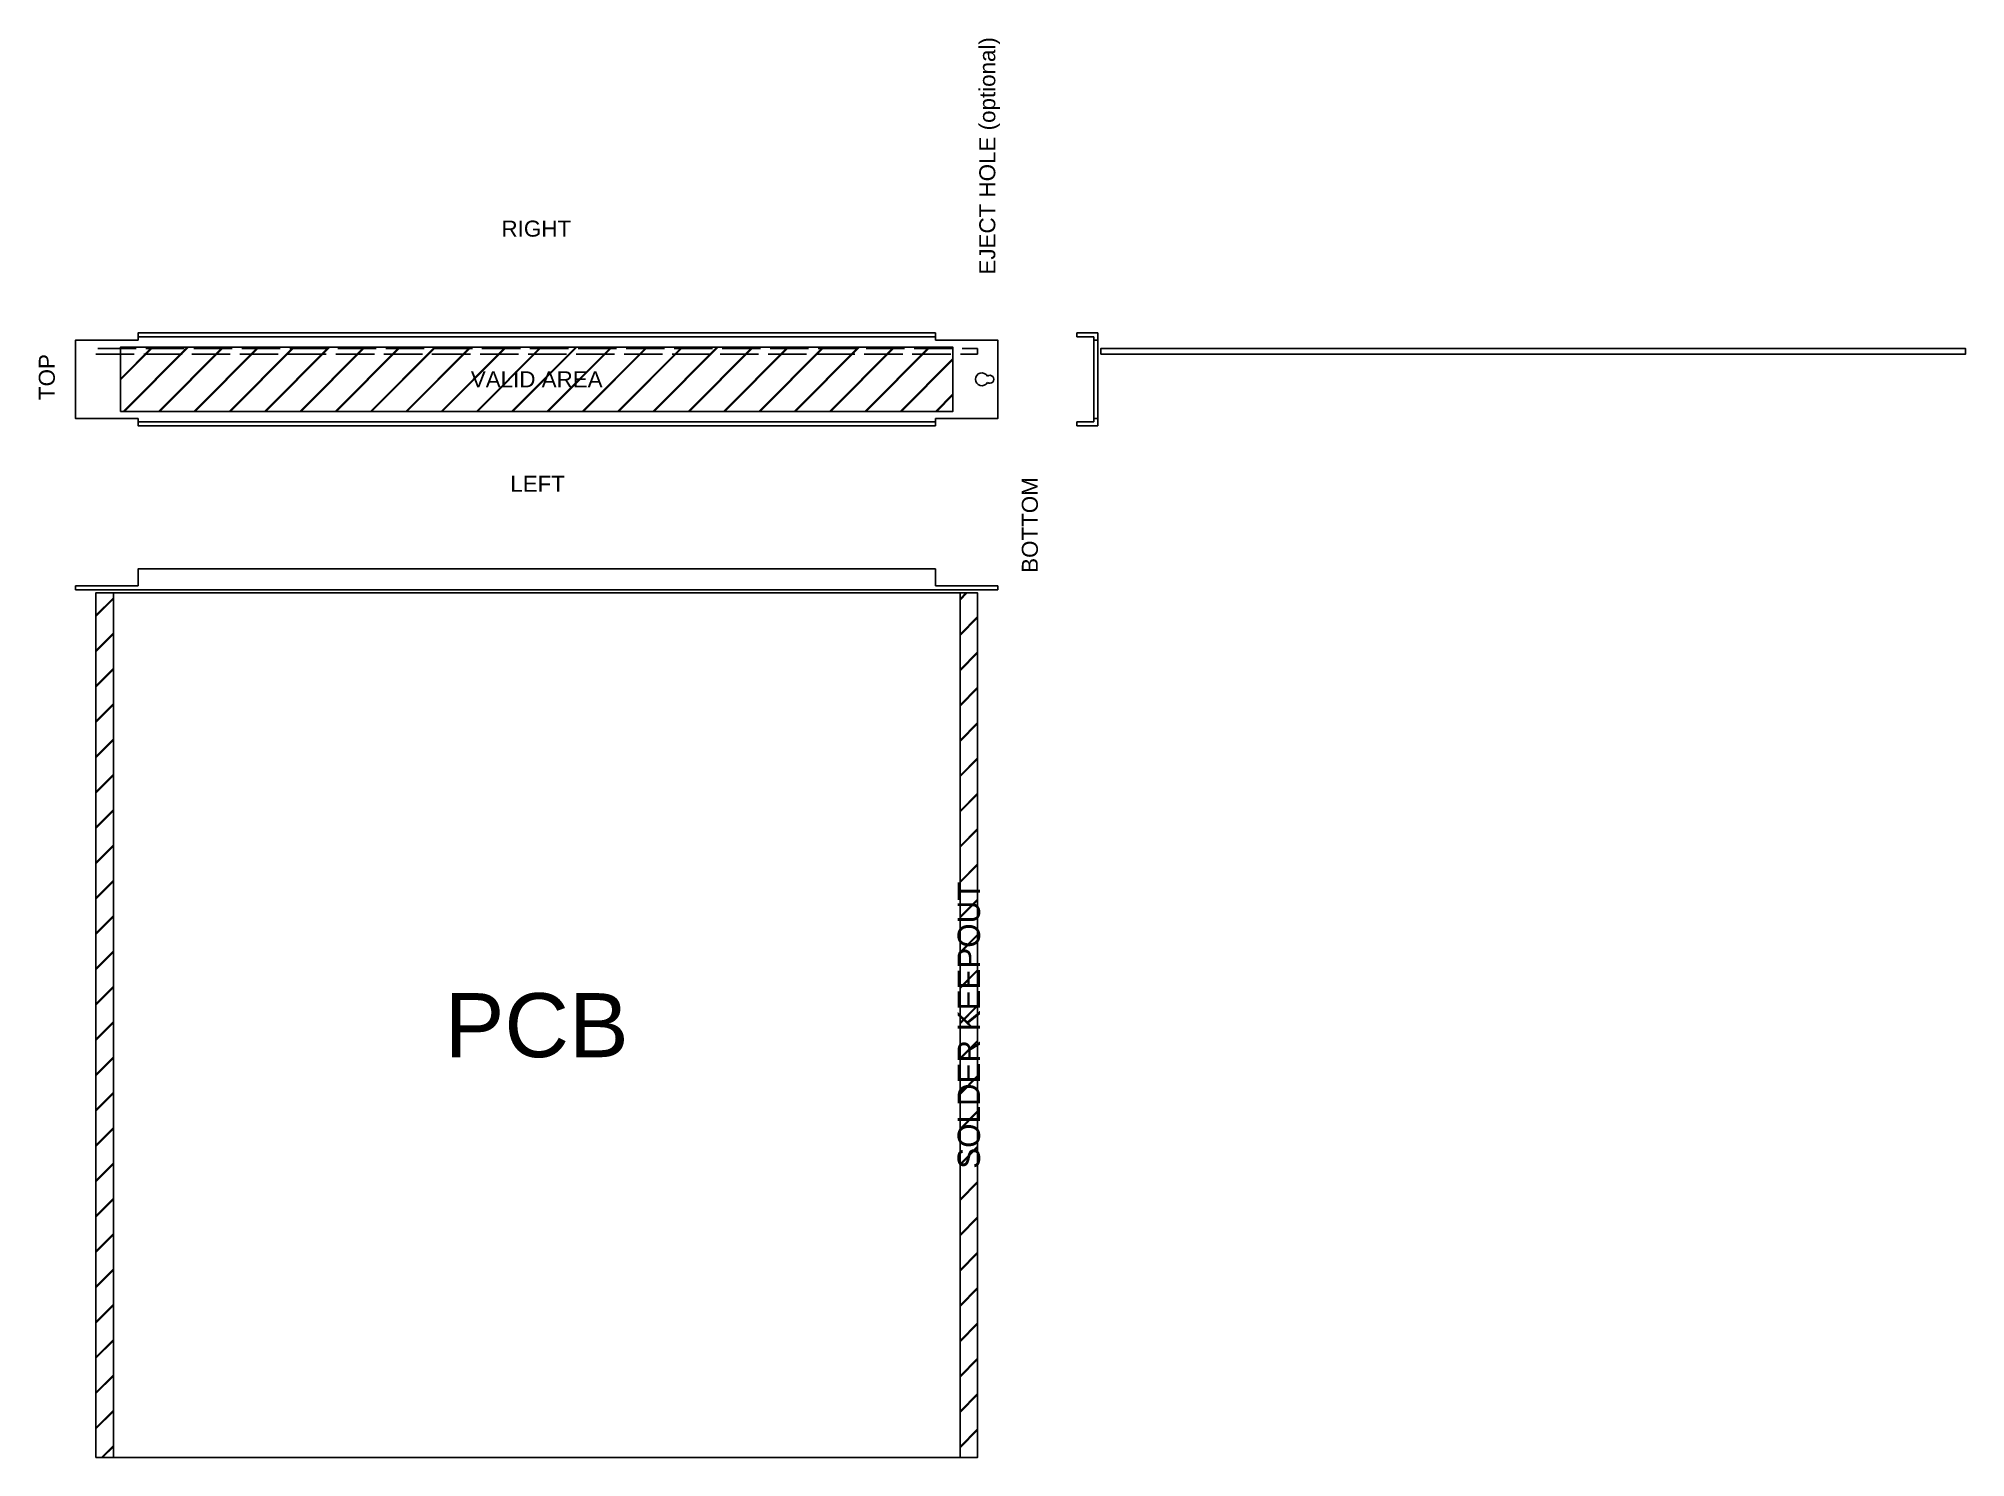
# Model space of a CAD drawing. Header units: millimetres. Extents: x 270 to 872, y -151 to 292.
import ezdxf
from ezdxf.enums import TextEntityAlignment as Align

# ---------------------------------------------------------------- set-up
doc = ezdxf.new("R2010")
doc.units = ezdxf.units.MM
doc.linetypes.add('ACAD_ISO02W100', pattern=[15, 12, -3])
for name, color, linetype, true_color in [('dimensions', 30, 'Continuous', 0xff7f00), ('note', 6, 'Continuous', 0xff00ff), ('outline', 5, 'Continuous', 0x0000ff), ('pcb', 1, 'Continuous', 0xff0000)]:
    doc.layers.add(name, color=color, linetype=linetype, true_color=true_color)
doc.styles.add('textstyle15', font='Arial.ttf')
doc.styles.add('textstyle16', font='')
doc.styles.add('textstyle17', font='')
doc.styles.add('textstyle18', font='')
doc.styles.add('textstyle19', font='')
doc.styles.add('textstyle20', font='')
doc.styles.add('textstyle21', font='')
doc.styles.add('textstyle22', font='')
doc.styles.get('textstyle16').set_extended_font_data('Arial')
doc.styles.get('textstyle17').set_extended_font_data('Arial')
doc.styles.get('textstyle18').set_extended_font_data('Arial')
doc.styles.get('textstyle19').set_extended_font_data('Arial')
doc.styles.get('textstyle20').set_extended_font_data('Arial')
doc.styles.get('textstyle21').set_extended_font_data('Arial')
doc.styles.get('textstyle22').set_extended_font_data('Arial')

msp = doc.modelspace()

# ---------------------------------------------------------------- hatches: boundary and pattern name
at = {"layer": 'note'}
h = msp.add_hatch(dxfattribs=at)
h.set_pattern_fill('JIS_LC_8', color=256, style=0, pattern_type=0)
h.paths.add_polyline_path([(296, 175.5), (556, 175.5), (556, 195.5), (296, 195.5)], flags=0)
h = msp.add_hatch(dxfattribs=at)
h.set_pattern_fill('JIS_LC_8', color=256, style=0, pattern_type=0)
h.paths.add_polyline_path([(288.3, -151.2), (293.8, -151.2), (293.8, 118.8), (288.3, 118.8)], flags=0)
h = msp.add_hatch(dxfattribs=at)
h.set_pattern_fill('JIS_LC_8', color=256, style=0, pattern_type=0)
h.paths.add_polyline_path([(558.2, -151.2), (563.7, -151.2), (563.7, 118.8), (558.2, 118.8)], flags=0)

# ---------------------------------------------------------------- linework, layer by layer
at = {"layer": 'note', "flags": 128}
for points in [[(296, 175.5), (556, 175.5), (556, 195.5), (296, 195.5)], [(288.3, -151.2), (293.8, -151.2), (293.8, 118.8), (288.3, 118.8)], [(558.2, -151.2), (563.7, -151.2), (563.7, 118.8), (558.2, 118.8)]]:
    msp.add_lwpolyline(points, close=True, dxfattribs=at)
at = {"layer": 'outline', "flags": 128}
for points in [[(550.5, 197.75), (550.5, 200), (301.5, 200), (301.5, 197.75)], [(601.2, 198.8), (601.2, 200), (594.7, 200), (594.7, 198.8), (600, 198.8)], [(600, 171), (601.2, 171), (601.2, 200), (600, 200)], [(600, 198.8), (600, 172.2)], [(301.5, 197.75), (282, 197.75), (282, 173.25), (301.5, 173.25)], [(550.5, 173.25), (570, 173.25), (570, 197.75), (550.5, 197.75)], [(301.5, 173.25), (301.5, 171), (550.5, 171), (550.5, 173.25)], [(600, 172.2), (594.7, 172.2), (594.7, 171), (601.2, 171), (601.2, 172.2)], [(301.5, 121), (282, 121), (282, 119.8), (570, 119.8), (570, 121), (550.5, 121)], [(550.5, 121), (550.5, 126.3), (301.5, 126.3), (301.5, 121)], [(301.5, 119.8), (550.5, 119.8)]]:
    msp.add_lwpolyline(points, dxfattribs=at)
for points in [[(301.5, 198.8), (550.5, 198.8), (550.5, 200), (301.5, 200)], [(600, 173.25), (601.2, 173.25), (601.2, 197.75), (600, 197.75)], [(301.5, 171), (550.5, 171), (550.5, 172.2), (301.5, 172.2)]]:
    msp.add_lwpolyline(points, close=True, dxfattribs=at)
at = {"layer": 'outline'}
for centre, radius, start, end in [((565, 185.5), 2, 29.6863, 330.3137), ((567.5, 185.5), 1.25, 232.4105, 127.5895)]:
    msp.add_arc(centre, radius, start, end, dxfattribs=at)
at = {"layer": 'pcb', "linetype": 'ACAD_ISO02W100', "flags": 128}
msp.add_lwpolyline([(288.3, 193.35), (563.7, 193.35), (563.7, 195.15), (288.3, 195.15)], close=True, dxfattribs=at)
at = {"layer": 'pcb', "flags": 128}
for points in [[(602.2, 193.35), (872.2, 193.35), (872.2, 195.15), (602.2, 195.15)], [(288.3, -151.2), (563.7, -151.2), (563.7, 118.8), (288.3, 118.8)]]:
    msp.add_lwpolyline(points, close=True, dxfattribs=at)

# ---------------------------------------------------------------- texts
at = {"layer": 'dimensions'}
for s, style, p in [('RIGHT', 'textstyle19', (425.87, 232.56)), ('LEFT', 'textstyle20', (426.29, 152.89))]:
    msp.add_text(s, height=5, dxfattribs=dict(at, style=style)).set_placement(p, align=Align.MIDDLE_CENTER)
for s, style, p in [('TOP', 'textstyle18', (273, 186.2)), ('BOTTOM', 'textstyle17', (580, 140))]:
    msp.add_text(s, height=5, rotation=90, dxfattribs=dict(at, style=style)).set_placement(p, align=Align.MIDDLE_CENTER)
at = {"layer": 'note'}
for s, height, style, p in [('EJECT HOLE (optional)', 5, 'textstyle16', (566.72, 255.29)), ('SOLDER KEEPOUT', 7, 'textstyle22', (560.95, -16.2))]:
    msp.add_text(s, height=height, rotation=90, dxfattribs=dict(at, style=style)).set_placement(p, align=Align.MIDDLE_CENTER)
at = {"layer": 'note', "style": 'textstyle15'}
msp.add_text('VALID AREA', height=5, dxfattribs=at).set_placement((426, 185.5), align=Align.MIDDLE_CENTER)
at = {"layer": 'pcb', "style": 'textstyle21'}
msp.add_text('PCB', height=20, dxfattribs=at).set_placement((426, -16.2), align=Align.MIDDLE_CENTER)

doc.saveas('drawing.dxf')
